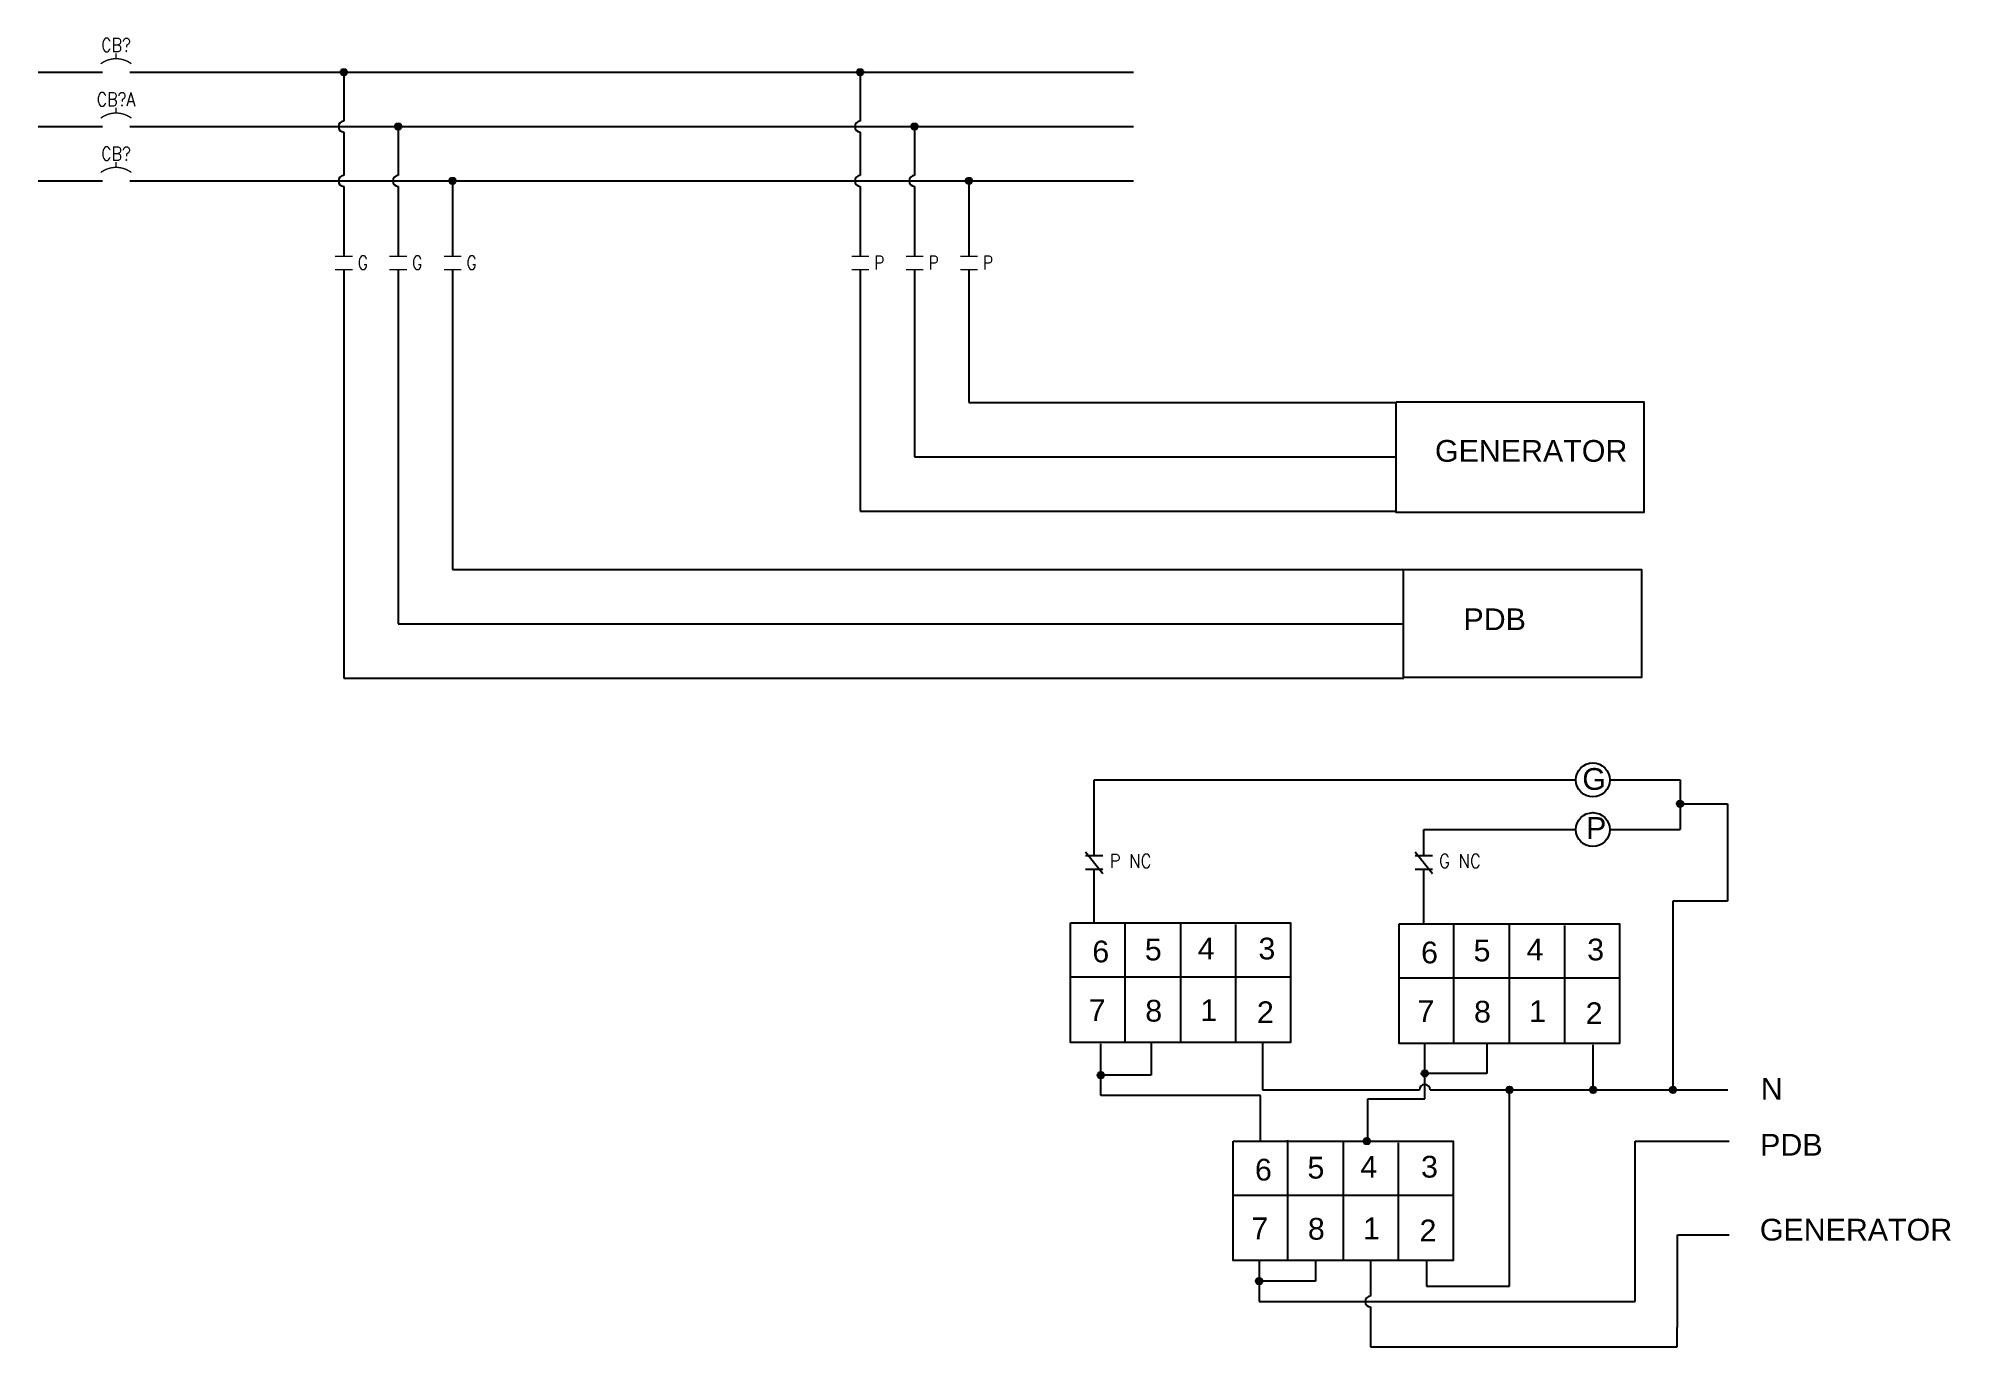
# Model space of a CAD drawing. Header units: inches. Extents: x 39 to 56.6, y 31.1 to 43.1.
import ezdxf
from ezdxf.enums import TextEntityAlignment as Align

# ---------------------------------------------------------------- set-up
doc = ezdxf.new("R2010")
doc.units = ezdxf.units.IN
doc.header["$MEASUREMENT"] = 0
for name, color, linetype in [('MISC', 7, 'Continuous'), ('SYMS', 7, 'Continuous'), ('TAGS', 150, 'Continuous'), ('WIRES', 7, 'Continuous')]:
    doc.layers.add(name, color=color, linetype=linetype)
doc.styles.get("Standard").update_dxf_attribs({"font": 'arial.ttf'})
doc.styles.add('WD', font='romans.shx')
doc.styles.add('WD_IEC', font='isocp2.shx', dxfattribs={"width": 0.9, "height": 4})

# ---------------------------------------------------------------- blocks, each defined once
blk = doc.blocks.new('WDDOT')
for radius in [0.03, 0.0187, 0.00929]:
    blk.add_circle((0, 0), radius)
blk = doc.blocks.new('HCB11_1-')
at = {"const_width": 0.0125}
blk.add_lwpolyline([(0, 0.173), (0, 0.126)], dxfattribs=at)
blk.add_lwpolyline([(0.141, 0.078, 0.333333), (-0.141, 0.078)], format="xyb", dxfattribs=at)
at = {"style": 'WD', "width": 0.85}
for tag, p in [('INST', (-0.002, 0.529)), ('LOC', (-0.002, 0.357)), ('TAG1', (0, 0.188)), ('RATING1', (0, -0.219)), ('RATING2', (0, -0.375)), ('DESC1', (0, -0.547)), ('DESC2', (0, -0.719)), ('DESC3', (0, -0.891))]:
    blk.add_attdef(tag, text='', height=0.125, dxfattribs=at).set_placement(p, align=Align.CENTER)
for tag, p, height, style in [('X2LINK', (0, 0.219), 0.01, 'WD'), ('X4_TINY_DOT_DONT_REMOVE', (-0.125, 0), 0.0001, 'WD_IEC'), ('X8LINK', (0, 0), 0.01, 'WD'), ('X1_TINY_DOT_DONT_REMOVE', (0.125, 0), 0.0001, 'WD_IEC')]:
    blk.add_attdef(tag, p, '', height=height, dxfattribs=dict(style=style))
at = {"style": 'WD', "flags": 9}
for tag, p in [('WDBLKNAM', (0.293, 0.191)), ('WDTYPE', (0.058, 0.05))]:
    blk.add_attdef(tag, text='', height=0.01, dxfattribs=at).set_placement(p, align=Align.RIGHT)
at = {"color": 7, "style": 'WD', "flags": 1}
for tag, p in [('X4TERM01', (-0.125, 0)), ('X1TERM02', (0.125, 0))]:
    blk.add_attdef(tag, p, '', height=0.0125, dxfattribs=at)
at = {"linetype": 'Continuous', "style": 'WD', "flags": 9}
for tag, p in [('ASSYCODE', (0.219, 0.062)), ('MFG', (0.228, 0.089)), ('CAT', (0.23, 0.108))]:
    blk.add_attdef(tag, text='', height=0.01, dxfattribs=at).set_placement(p, align=Align.CENTER)
at = {"style": 'WD', "flags": 9}
for tag, p in [('FAMILY', (0.205, 0.152)), ('CONTACT', (0.205, 0.133))]:
    blk.add_attdef(tag, p, '', height=0.01, dxfattribs=at)
at = {"linetype": 'Continuous', "style": 'WD', "flags": 8}
blk.add_attdef('TERM01', text='', height=0.125, dxfattribs=at).set_placement((-0.25, -0.031), align=Align.TOP_RIGHT)
blk.add_attdef('TERM02', text='', height=0.125, dxfattribs=at).set_placement((0.25, -0.031), align=Align.TOP_LEFT)
blk = doc.blocks.new('VMS11_1-')
at = {"linetype": 'Continuous', "const_width": 0.0125}
for points in [[(-0.08, 0.062), (0.08, 0.062)], [(-0.08, -0.062), (0.08, -0.062)]]:
    blk.add_lwpolyline(points, dxfattribs=at)
at = {"style": 'WD', "width": 0.85}
for tag, p in [('INST', (0.125, 0.281)), ('LOC', (0.125, 0.109)), ('TAG1', (0.127, -0.061)), ('DESC1', (0.125, -0.234)), ('DESC2', (0.125, -0.406)), ('DESC3', (0.125, -0.578))]:
    blk.add_attdef(tag, p, '', height=0.125, dxfattribs=at)
at = {"linetype": 'Continuous', "style": 'WD', "width": 0.85, "flags": 8}
blk.add_attdef('TERM01', text='', height=0.125, dxfattribs=at).set_placement((-0.031, 0.125), align=Align.RIGHT)
at = {"style": 'WD', "width": 0.85}
blk.add_attdef('RATING1', text='', height=0.125, dxfattribs=at).set_placement((-0.186, -0.061), align=Align.RIGHT)
at = {"style": 'WD'}
for tag, p, flags in [('CAT', (-0.181, 0.037), 9), ('ASSYCODE', (-0.181, 0.022), 9), ('MFG', (-0.181, 0.055), 9), ('FAMILY', (-0.181, 0.003), 9), ('CONTACT', (-0.181, -0.014), 1), ('WDTYPE', (-0.181, -0.033), 1)]:
    blk.add_attdef(tag, p, '', height=0.01, dxfattribs=dict(at, flags=flags))
at = {"color": 7, "style": 'WD'}
for tag, p in [('X4LINK', (-0.141, 0)), ('X1LINK', (0.125, 0))]:
    blk.add_attdef(tag, p, '', height=0.01, dxfattribs=at)
at = {"color": 7, "style": 'WD', "flags": 1}
for tag, p in [('X2TERM01', (0, 0.062)), ('X8TERM02', (0, -0.062))]:
    blk.add_attdef(tag, p, '', height=0.0125, dxfattribs=at)
at = {"linetype": 'Continuous', "style": 'WD', "width": 0.85, "flags": 8}
blk.add_attdef('TERM02', text='', height=0.125, dxfattribs=at).set_placement((-0.031, -0.125), align=Align.TOP_RIGHT)
at = {"style": 'WD', "flags": 9}
blk.add_attdef('WDBLKNAM', text='', height=0.01, dxfattribs=at).set_placement((-0.129, -0.075), align=Align.RIGHT)
blk = doc.blocks.new('VCR22')
at = {"linetype": 'Continuous'}
for p, q in [((-0.08, 0.1), (0.08, -0.1)), ((0.08, 0.062), (-0.08, 0.062)), ((0.08, -0.063), (-0.08, -0.063))]:
    blk.add_line(p, q, dxfattribs=at)
at = {"style": 'WD'}
for tag, p, width in [('INST', (0.141, 0.266), 0.7), ('LOC', (0.141, 0.109), 0.7), ('TAG2', (0.141, -0.047), 0.9), ('XREF', (0.139, -0.205), 0.7), ('DESC1', (0.139, -0.388), 0.7), ('DESC2', (0.139, -0.545), 0.7), ('DESC3', (0.139, -0.701), 0.7)]:
    blk.add_attdef(tag, p, '', height=0.125, dxfattribs=dict(at, width=width))
at = {"linetype": 'Continuous', "style": 'WD', "flags": 8}
blk.add_attdef('TERM01', text='', height=0.125, dxfattribs=at).set_placement((-0.039, 0.156), align=Align.RIGHT)
at = {"style": 'WD'}
for tag, p, flags in [('FAMILY', (-0.19, -0.001), 9), ('CONTACT', (-0.19, -0.022), 1)]:
    blk.add_attdef(tag, p, '', height=0.0125, dxfattribs=dict(at, flags=flags))
at = {"color": 7, "style": 'WD'}
for tag, p in [('X4LINK', (-0.176, 0)), ('X1LINK', (0.156, 0))]:
    blk.add_attdef(tag, p, '', height=0.0125, dxfattribs=at)
at = {"color": 7, "style": 'WD', "flags": 1}
for tag, p in [('X2TERM01', (0, 0.062)), ('X8TERM02', (0, -0.063))]:
    blk.add_attdef(tag, p, '', height=0.0125, dxfattribs=at)
at = {"linetype": 'Continuous', "style": 'WD', "flags": 8}
blk.add_attdef('TERM02', text='', height=0.125, dxfattribs=at).set_placement((-0.039, -0.156), align=Align.TOP_RIGHT)
blk = doc.blocks.new('HCR1')
blk.add_circle((0, 0), 0.156)
at = {"style": 'WD'}
for tag, width, p in [('INST', 0.7, (0.006, 0.528)), ('LOC', 0.7, (0.006, 0.359)), ('TAG1', 0.9, (0, 0.202))]:
    blk.add_attdef(tag, text='', height=0.125, dxfattribs=dict(at, width=width)).set_placement(p, align=Align.CENTER)
at = {"style": 'WD', "flags": 9}
blk.add_attdef('FAMILY', text='', height=0.01, dxfattribs=at).set_placement((-0.005, 0.17), align=Align.CENTER)
at = {"style": 'WD'}
for tag, p, width in [('DESC1', (1.126, 0.076), 0.9), ('DESC2', (1.126, -0.081), 0.9), ('DESC3', (1.126, -0.237), 0.9), ('XREFNO', (1.359, -0.393), 0.8), ('XREFNC', (1.359, -0.549), 0.8)]:
    blk.add_attdef(tag, p, '', height=0.125, dxfattribs=dict(at, width=width))
at = {"style": 'WD', "flags": 1}
for tag, p in [('X4TERM01', (-0.156, 0)), ('X1TERM02', (0.156, 0))]:
    blk.add_attdef(tag, p, '', height=0.0125, dxfattribs=at)
at = {"linetype": 'Continuous', "style": 'WD', "flags": 9}
blk.add_attdef('ASSYCODE', text='', height=0.01, dxfattribs=at).set_placement((0, 0.125), align=Align.CENTER)
at = {"linetype": 'Continuous', "style": 'WD', "flags": 1}
for tag, p in [('MFG', (0, 0.14)), ('CAT', (0, 0.159))]:
    blk.add_attdef(tag, text='', height=0.01, dxfattribs=at).set_placement(p, align=Align.MIDDLE)
at = {"linetype": 'Continuous', "style": 'WD'}
blk.add_attdef('TERM01', text='', height=0.125, dxfattribs=at).set_placement((-0.2, -0.066), align=Align.TOP_RIGHT)
blk.add_attdef('TERM02', text='', height=0.125, dxfattribs=at).set_placement((0.2, -0.066), align=Align.TOP_LEFT)
at = {"style": 'WD', "width": 0.8, "flags": 8}
for tag, p in [('NO', (1.126, -0.393)), ('NC', (1.126, -0.549))]:
    blk.add_attdef(tag, p, '', height=0.125, dxfattribs=at)

msp = doc.modelspace()

# ---------------------------------------------------------------- linework, layer by layer
for p, q in [((48.986, 35.001), (48.986, 33.901)), ((49.338, 34.994), (49.925, 34.994)), ((49.5, 34.994), (49.5, 33.894)), ((50.006, 34.979), (50.006, 33.896)), ((52.01, 34.992), (52.01, 33.892)), ((52.362, 34.985), (52.949, 34.985)), ((52.523, 34.985), (52.523, 33.885)), ((53.03, 34.97), (53.03, 33.887)), ((48.485, 34.497), (50.512, 34.497)), ((51.509, 34.488), (53.536, 34.488)), ((50.482, 32.994), (50.482, 31.895)), ((50.834, 32.987), (51.421, 32.987)), ((50.995, 32.987), (50.995, 31.887)), ((51.502, 32.972), (51.502, 31.889)), ((49.981, 32.49), (52.008, 32.49))]:
    msp.add_line(p, q)
for points in [[(51.482, 39.786), (53.762, 39.786), (53.762, 38.77), (51.482, 38.77)], [(51.549, 38.245), (53.74, 38.245), (53.74, 37.25), (51.549, 37.25)], [(48.487, 34.994), (50.512, 34.994), (50.512, 33.894), (48.487, 33.894)], [(51.511, 34.985), (53.536, 34.985), (53.536, 33.885), (51.511, 33.885)], [(49.983, 32.987), (52.008, 32.987), (52.008, 31.887), (49.983, 31.887)]]:
    msp.add_lwpolyline(points, close=True)
at = {"layer": 'WIRES', "color": 1}
for p, q in [((38.992, 42.819), (39.583, 42.819)), ((39.833, 42.819), (49.068, 42.819)), ((41.803, 42.819), (41.803, 42.369)), ((46.553, 42.819), (46.553, 42.369)), ((41.803, 42.269), (41.803, 41.869)), ((46.553, 42.269), (46.553, 41.869)), ((41.803, 41.769), (41.803, 41.127)), ((46.553, 41.769), (46.553, 41.127)), ((41.803, 41.002), (41.803, 37.244)), ((46.553, 41.002), (46.553, 38.782)), ((46.553, 38.782), (51.478, 38.782)), ((41.803, 37.244), (51.553, 37.244)), ((48.706, 36.309), (53.136, 36.309)), ((48.706, 35.61), (48.706, 36.309)), ((48.706, 34.994), (48.706, 35.485)), ((48.766, 33.405), (48.766, 33.883)), ((49.23, 33.894), (49.23, 33.594)), ((49.23, 33.594), (48.766, 33.594)), ((50.234, 33.405), (48.766, 33.405)), ((50.234, 32.987), (50.234, 33.405)), ((53.682, 31.511), (53.682, 32.985)), ((53.682, 32.985), (54.547, 32.985)), ((50.222, 31.887), (50.222, 31.511)), ((50.741, 31.887), (50.741, 31.697)), ((50.741, 31.697), (50.222, 31.697)), ((50.222, 31.511), (53.682, 31.511))]:
    msp.add_line(p, q, dxfattribs=at)
at = {"layer": 'WIRES'}
for p, q in [((38.992, 42.319), (39.583, 42.319)), ((54.094, 36.309), (54.094, 35.852))]:
    msp.add_line(p, q, dxfattribs=at)
at = {"layer": 'WIRES', "color": 2}
for p, q in [((39.833, 42.319), (49.068, 42.319)), ((42.303, 42.319), (42.303, 41.869)), ((47.053, 42.319), (47.053, 41.869)), ((42.303, 41.769), (42.303, 41.127)), ((47.053, 41.769), (47.053, 41.127)), ((42.303, 41.002), (42.303, 37.744)), ((47.053, 41.002), (47.053, 39.282)), ((47.053, 39.282), (51.478, 39.282)), ((42.303, 37.744), (51.55, 37.744)), ((51.737, 35.852), (53.136, 35.852)), ((51.737, 35.61), (51.737, 35.852)), ((51.737, 34.985), (51.737, 35.485)), ((51.746, 33.374), (51.746, 33.883)), ((52.317, 33.885), (52.317, 33.61)), ((52.317, 33.61), (51.746, 33.61)), ((51.222, 33.016), (51.222, 33.374)), ((51.222, 33.374), (51.746, 33.374)), ((54.072, 31.272), (54.072, 32.123)), ((54.072, 32.123), (54.545, 32.123)), ((51.248, 31.887), (51.248, 31.561)), ((51.248, 31.461), (51.248, 31.095)), ((54.068, 31.095), (54.068, 31.272)), ((51.248, 31.095), (54.068, 31.095))]:
    msp.add_line(p, q, dxfattribs=at)
at = {"layer": 'WIRES', "color": 5}
for p, q in [((38.992, 41.819), (39.583, 41.819)), ((39.833, 41.819), (49.068, 41.819)), ((42.803, 41.819), (42.803, 41.127)), ((47.553, 41.819), (47.553, 41.127)), ((42.803, 41.002), (42.803, 38.244)), ((47.553, 41.002), (47.553, 39.782)), ((47.553, 39.782), (51.478, 39.782)), ((42.803, 38.244), (51.55, 38.244))]:
    msp.add_line(p, q, dxfattribs=at)
at = {"layer": 'WIRES', "color": 3}
for p, q in [((53.448, 36.309), (54.094, 36.309)), ((54.094, 36.088), (54.532, 36.088)), ((54.532, 36.088), (54.532, 35.194)), ((53.448, 35.852), (54.094, 35.852)), ((54.532, 35.194), (54.029, 35.194)), ((54.029, 35.194), (54.029, 33.458)), ((50.254, 33.894), (50.254, 33.458)), ((53.295, 33.458), (53.295, 33.872)), ((50.254, 33.458), (51.696, 33.458)), ((51.796, 33.458), (53.295, 33.458)), ((52.525, 31.653), (52.525, 33.458)), ((53.295, 33.458), (54.535, 33.458)), ((51.761, 31.887), (51.761, 31.653)), ((51.761, 31.653), (52.525, 31.653))]:
    msp.add_line(p, q, dxfattribs=at)
at = {"layer": 'WIRES', "color": 1}
for centre in [(41.803, 42.319), (46.553, 42.319), (41.803, 41.819), (46.553, 41.819)]:
    msp.add_arc(centre, 0.05, 90, 270, dxfattribs=at)
at = {"layer": 'WIRES', "color": 2}
for centre in [(42.303, 41.819), (47.053, 41.819), (51.248, 31.511)]:
    msp.add_arc(centre, 0.05, 90, 270, dxfattribs=at)
at = {"layer": 'WIRES', "color": 3}
msp.add_arc((51.746, 33.458), 0.05, 0, 180, dxfattribs=at)

# ---------------------------------------------------------------- block references
at = {"layer": 'SYMS'}
ref = msp.add_blockref('HCB11_1-', (39.708, 42.819), dxfattribs=at)
ref.add_attrib('TAG1', 'CB?', dxfattribs={"layer": 'TAGS', "height": 0.125, "style": 'WD', "width": 0.85}).set_placement((39.708, 43.007), align=Align.CENTER)
ref.add_attrib('X4_TINY_DOT_DONT_REMOVE', '.', (39.583, 42.819), dxfattribs={"layer": 'MISC', "height": 0.0001, "style": 'WD_IEC'})
ref.add_attrib('X1_TINY_DOT_DONT_REMOVE', '.', (39.833, 42.819), dxfattribs={"layer": 'MISC', "height": 0.0001, "style": 'WD_IEC'})
for name, p in [('WDDOT', (41.803, 42.819)), ('WDDOT', (46.553, 42.819)), ('WDDOT', (42.303, 42.319)), ('WDDOT', (47.053, 42.319)), ('WDDOT', (42.803, 41.819)), ('WDDOT', (47.553, 41.819)), ('HCR1', (53.292, 36.309)), ('WDDOT', (54.094, 36.088)), ('HCR1', (53.292, 35.852)), ('WDDOT', (51.746, 33.61)), ('WDDOT', (52.525, 33.458)), ('WDDOT', (53.295, 33.458)), ('WDDOT', (54.029, 33.458)), ('WDDOT', (50.222, 31.697))]:
    msp.add_blockref(name, p, dxfattribs=at)
ref = msp.add_blockref('HCB11_1-', (39.708, 42.319), dxfattribs=at)
ref.add_attrib('TAG1', 'CB?A', dxfattribs={"layer": 'TAGS', "height": 0.125, "style": 'WD', "width": 0.85}).set_placement((39.708, 42.507), align=Align.CENTER)
ref.add_attrib('X4_TINY_DOT_DONT_REMOVE', '.', (39.583, 42.319), dxfattribs={"layer": 'MISC', "height": 0.0001, "style": 'WD_IEC'})
ref.add_attrib('X1_TINY_DOT_DONT_REMOVE', '.', (39.833, 42.319), dxfattribs={"layer": 'MISC', "height": 0.0001, "style": 'WD_IEC'})
ref = msp.add_blockref('HCB11_1-', (39.708, 41.819), dxfattribs=at)
ref.add_attrib('TAG1', 'CB?', dxfattribs={"layer": 'TAGS', "height": 0.125, "style": 'WD', "width": 0.85}).set_placement((39.708, 42.007), align=Align.CENTER)
ref.add_attrib('X4_TINY_DOT_DONT_REMOVE', '.', (39.583, 41.819), dxfattribs={"layer": 'MISC', "height": 0.0001, "style": 'WD_IEC'})
ref.add_attrib('X1_TINY_DOT_DONT_REMOVE', '.', (39.833, 41.819), dxfattribs={"layer": 'MISC', "height": 0.0001, "style": 'WD_IEC'})
ref = msp.add_blockref('VMS11_1-', (41.803, 41.065), dxfattribs=at)
ref.add_attrib('TAG1', 'G', (41.93, 41.004), dxfattribs={"layer": 'TAGS', "height": 0.125, "style": 'WD', "width": 0.85})
ref = msp.add_blockref('VMS11_1-', (42.303, 41.065), dxfattribs=at)
ref.add_attrib('TAG1', 'G', (42.43, 41.004), dxfattribs={"layer": 'TAGS', "height": 0.125, "style": 'WD', "width": 0.85})
ref = msp.add_blockref('VMS11_1-', (42.803, 41.065), dxfattribs=at)
ref.add_attrib('TAG1', 'G', (42.93, 41.004), dxfattribs={"layer": 'TAGS', "height": 0.125, "style": 'WD', "width": 0.85})
ref = msp.add_blockref('VMS11_1-', (46.553, 41.065), dxfattribs=at)
ref.add_attrib('TAG1', 'P', (46.68, 41.004), dxfattribs={"layer": 'TAGS', "height": 0.125, "style": 'WD', "width": 0.85})
ref = msp.add_blockref('VMS11_1-', (47.053, 41.065), dxfattribs=at)
ref.add_attrib('TAG1', 'P', (47.18, 41.004), dxfattribs={"layer": 'TAGS', "height": 0.125, "style": 'WD', "width": 0.85})
ref = msp.add_blockref('VMS11_1-', (47.553, 41.065), dxfattribs=at)
ref.add_attrib('TAG1', 'P', (47.68, 41.004), dxfattribs={"layer": 'TAGS', "height": 0.125, "style": 'WD', "width": 0.85})
ref = msp.add_blockref('VCR22', (48.706, 35.548), dxfattribs=at)
ref.add_attrib('TAG2', 'P NC', (48.847, 35.501), dxfattribs={"layer": 'TAGS', "height": 0.125, "style": 'WD', "width": 0.9})
ref = msp.add_blockref('VCR22', (51.737, 35.548), dxfattribs=at)
ref.add_attrib('TAG2', 'G NC', (51.877, 35.501), dxfattribs={"layer": 'TAGS', "height": 0.125, "style": 'WD', "width": 0.9})
at = {"layer": 'SYMS', "color": 1}
msp.add_blockref('WDDOT', (48.766, 33.594), dxfattribs=at)
at = {"layer": 'SYMS', "color": 2}
msp.add_blockref('WDDOT', (51.214, 32.987), dxfattribs=at)

# ---------------------------------------------------------------- texts
at = {"char_height": 0.2, "attachment_point": 1}
for s, insert, width in [('GENERATOR', (51.84, 39.436), 0.06649), ('PDB', (52.102, 37.887), 0.06649), ('5', (49.171, 34.849), 0.13206), ('5', (52.195, 34.84), 0.13206), ('5', (50.667, 32.842), 0.13206)]:
    msp.add_mtext(s, dxfattribs=dict(at, insert=insert, width=width))
for s, insert in [('G', (53.195, 36.418)), ('P', (53.23, 35.967)), ('6', (48.688, 34.831)), ('4', (49.658, 34.858)), ('3', (50.216, 34.858)), ('4', (52.682, 34.849)), ('3', (53.24, 34.849)), ('6', (51.712, 34.822)), ('7', (48.655, 34.291)), ('8', (49.175, 34.286)), ('1', (49.682, 34.291)), ('2', (50.202, 34.272)), ('7', (51.679, 34.282)), ('8', (52.199, 34.277)), ('1', (52.706, 34.282)), ('2', (53.226, 34.263)), ('N', (54.837, 33.568)), ('PDB', (54.831, 33.053)), ('6', (50.184, 32.824)), ('4', (51.154, 32.851)), ('3', (51.712, 32.851)), ('7', (50.151, 32.284)), ('8', (50.671, 32.28)), ('1', (51.178, 32.284)), ('2', (51.698, 32.265)), ('GENERATOR', (54.828, 32.272))]:
    msp.add_mtext(s, dxfattribs=dict(at, insert=insert))

doc.saveas('drawing.dxf')
